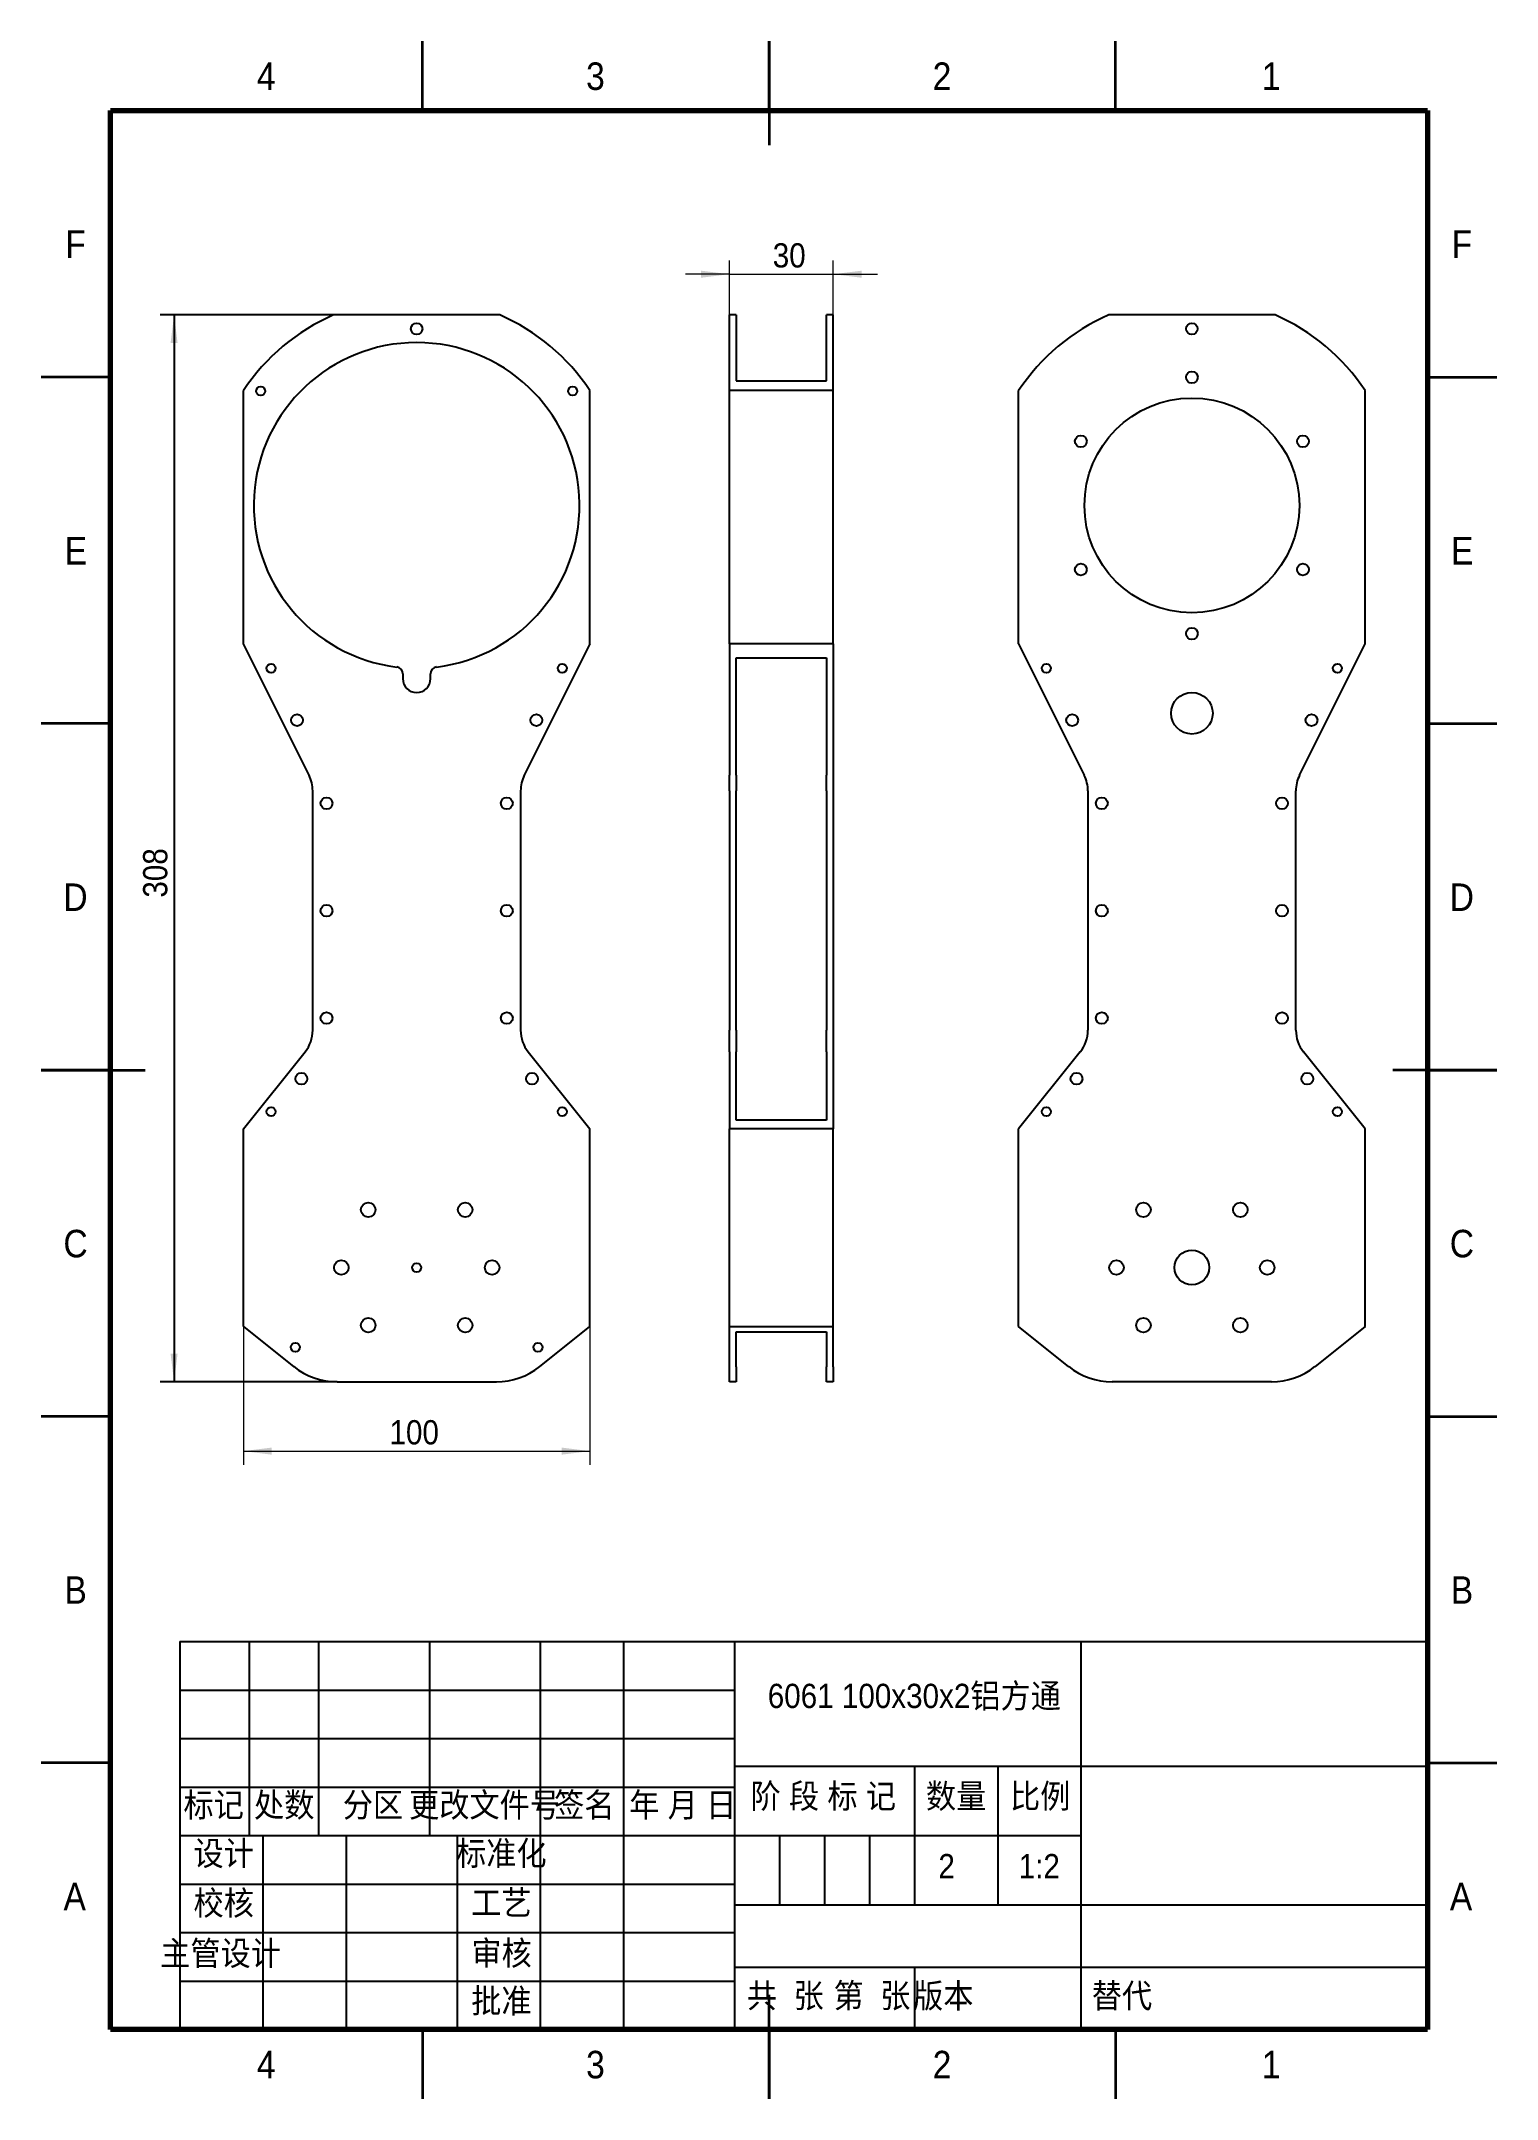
# Model space of a CAD drawing. Header units: millimetres. Extents: x 0 to 210, y 0 to 297.
import ezdxf

# ---------------------------------------------------------------- set-up
doc = ezdxf.new("R2010")
doc.units = ezdxf.units.MM
for name, color, linetype in [('10', 7, 'Continuous'), ('5', 7, 'Continuous'), ('SLD-0', 7, 'Continuous')]:
    doc.layers.add(name, color=color, linetype=linetype)
doc.styles.add('SLDTEXTSTYLE0', font='GOTHIC.TTF', dxfattribs={"width": 0.913})
doc.styles.add('SLDTEXTSTYLE1', font='GOTHIC.TTF', dxfattribs={"width": 0.913, "bigfont": 'bigfont'})
doc.dimstyles.new('SLDDIMSTYLE0', dxfattribs={"dimtxt": 3.5, "dimasz": 4.08, "dimexe": 0, "dimexo": 0.0625, "dimgap": 0.875, "dimtad": 1, "dimdec": 0, "dimlfac": 2, "dimrnd": 1e-09, "dimzin": 12, "dimdsep": 46, "dimtxsty": 'SLDTEXTSTYLE0', "dimsah": 1, "dimcen": 0.09, "dimadec": 0, "dimazin": 3, "dimtfac": 1, "dimtdec": 0, "dimtofl": 0, "dimtmove": 0, "dimatfit": 3, "dimfxl": 1, "dimfrac": 2, "dimtolj": 1, "dimtzin": 12, "dimarcsym": 0})
doc.dimstyles.new('SLDDIMSTYLE1', dxfattribs={"dimtxt": 3.5, "dimasz": 4.08, "dimexe": 0, "dimexo": 0.0625, "dimgap": 0.875, "dimtad": 1, "dimdec": 0, "dimlfac": 2, "dimrnd": 1e-09, "dimzin": 12, "dimdsep": 46, "dimtxsty": 'SLDTEXTSTYLE0', "dimsah": 1, "dimcen": 0.09, "dimadec": 0, "dimazin": 3, "dimtfac": 1, "dimtdec": 0, "dimtmove": 0, "dimatfit": 0, "dimfxl": 1, "dimfrac": 2, "dimtolj": 1, "dimtzin": 12, "dimarcsym": 0})

# ---------------------------------------------------------------- blocks, each defined once
blk = doc.blocks.new('_D')
at = {"layer": '10'}
for p, q in [((42.19, 257.49), (17.17, 257.49)), ((19.17, 257.49), (19.17, 103.49)), ((42.68, 103.49), (17.17, 103.49))]:
    blk.add_line(p, q, dxfattribs=at)
for points in [[(19.17, 257.49), (18.67, 253.41), (19.68, 253.41)], [(19.17, 103.49), (19.68, 107.57), (18.67, 107.57)]]:
    blk.add_solid(points, dxfattribs=at)
at = {"layer": '10', "insert": (14.7, 173.38), "char_height": 3.5, "attachment_point": 1, "rotation": 90, "style": 'SLDTEXTSTYLE0'}
blk.add_mtext('308', dxfattribs=at)
blk = doc.blocks.new('_D_1')
at = {"color": 7, "linetype": 'Continuous', "lineweight": 0}
for p, q in [((29.17, 111.49), (29.17, 91.49)), ((79.17, 111.49), (79.17, 91.49)), ((29.17, 93.49), (79.17, 93.49))]:
    blk.add_line(p, q, dxfattribs=at)
at = {"color": 7, "linetype": 'Continuous', "lineweight": 18}
for points in [[(29.17, 93.49), (33.25, 92.98), (33.25, 94)], [(79.17, 93.49), (75.09, 94), (75.09, 92.98)]]:
    blk.add_solid(points, dxfattribs=at)
at = {"color": 7, "linetype": 'Continuous', "lineweight": 18, "insert": (50.25, 97.96), "char_height": 3.5, "attachment_point": 1, "style": 'SLDTEXTSTYLE0'}
blk.add_mtext('100', dxfattribs=at)
blk = doc.blocks.new('_D_2')
at = {"color": 7, "linetype": 'Continuous', "lineweight": 0}
for p, q in [((99.28, 257.49), (99.28, 265.36)), ((114.28, 257.49), (114.28, 265.36)), ((99.28, 263.36), (92.93, 263.36)), ((99.28, 263.36), (114.28, 263.36)), ((114.28, 263.36), (120.63, 263.36))]:
    blk.add_line(p, q, dxfattribs=at)
at = {"color": 7, "linetype": 'Continuous', "lineweight": 18}
for points in [[(99.28, 263.36), (95.2, 263.87), (95.2, 262.85)], [(114.28, 263.36), (118.36, 262.85), (118.36, 263.87)]]:
    blk.add_solid(points, dxfattribs=at)
at = {"color": 7, "linetype": 'Continuous', "lineweight": 18, "insert": (105.54, 267.83), "char_height": 3.5, "attachment_point": 1, "style": 'SLDTEXTSTYLE0'}
blk.add_mtext('30', dxfattribs=at)

msp = doc.modelspace()

# ---------------------------------------------------------------- linework, layer by layer
at = {"color": 7, "linetype": 'Continuous', "lineweight": 35}
for p, q in [((55, 287), (55, 297)), ((105, 297), (105, 282)), ((105, 287), (105, 297)), ((155, 287), (155, 297)), ((10, 248.5), (0, 248.5)), ((200, 248.5), (210, 248.5)), ((10, 198.5), (0, 198.5)), ((200, 198.5), (210, 198.5)), ((0, 148.5), (15, 148.5)), ((10, 148.5), (0, 148.5)), ((210, 148.5), (195, 148.5)), ((200, 148.5), (210, 148.5)), ((10, 98.5), (0, 98.5)), ((200, 98.5), (210, 98.5)), ((10, 48.5), (0, 48.5)), ((200, 48.5), (210, 48.5)), ((105, 0), (105, 15)), ((55, 10), (55, 0)), ((105, 10), (105, 0)), ((155, 10), (155, 0))]:
    msp.add_line(p, q, dxfattribs=at)
at = {"color": 7, "linetype": 'Continuous', "lineweight": 70}
for p, q in [((10, 10), (10, 287)), ((10, 287), (200, 287)), ((200, 287), (200, 10)), ((200, 10), (10, 10))]:
    msp.add_line(p, q, dxfattribs=at)
at = {"color": 7, "linetype": 'Continuous', "lineweight": 25}
for p, q in [((66.16, 257.49), (42.19, 257.49)), ((99.28, 246.57), (99.28, 257.49)), ((100.28, 257.49), (99.28, 257.49)), ((100.28, 257.49), (100.28, 247.99)), ((113.28, 247.99), (113.28, 257.49)), ((114.28, 257.49), (113.28, 257.49)), ((114.28, 246.57), (114.28, 257.49)), ((178, 257.49), (154.02, 257.49)), ((29.17, 209.99), (29.17, 246.57)), ((79.17, 209.99), (79.17, 246.57)), ((99.28, 209.99), (99.28, 246.57)), ((114.28, 246.57), (99.28, 246.57)), ((100.28, 247.99), (113.28, 247.99)), ((114.28, 209.99), (114.28, 246.57)), ((141.01, 209.99), (141.01, 246.57)), ((191.01, 209.99), (191.01, 246.57)), ((38.65, 191.05), (29.17, 209.99)), ((79.17, 209.99), (69.7, 191.05)), ((114.28, 209.99), (99.28, 209.99)), ((99.28, 209.99), (99.28, 191.05)), ((100.28, 207.99), (113.28, 207.99)), ((100.28, 191.05), (100.28, 207.99)), ((113.28, 207.99), (113.28, 191.05)), ((114.28, 209.99), (114.28, 191.05)), ((141.01, 209.99), (150.48, 191.05)), ((181.53, 191.05), (191.01, 209.99)), ((52.17, 205.68), (52.17, 204.99)), ((56.17, 204.99), (56.17, 205.68)), ((99.28, 188.81), (99.28, 191.05)), ((100.28, 191.05), (100.28, 188.81)), ((113.28, 188.81), (113.28, 191.05)), ((114.28, 191.05), (114.28, 188.81)), ((39.17, 154.24), (39.17, 188.81)), ((69.17, 188.81), (69.17, 154.24)), ((99.28, 188.81), (99.28, 154.24)), ((100.28, 154.24), (100.28, 188.81)), ((113.28, 188.81), (113.28, 154.24)), ((114.28, 188.81), (114.28, 154.24)), ((151.01, 188.81), (151.01, 154.24)), ((181.01, 154.24), (181.01, 188.81)), ((99.28, 151.12), (99.28, 154.24)), ((100.28, 154.24), (100.28, 151.12)), ((113.28, 151.12), (113.28, 154.24)), ((114.28, 154.24), (114.28, 151.12)), ((29.17, 139.99), (38.08, 151.12)), ((70.27, 151.12), (79.17, 139.99)), ((99.28, 151.12), (99.28, 139.99)), ((100.28, 141.24), (100.28, 151.12)), ((113.28, 151.12), (113.28, 141.24)), ((114.28, 151.12), (114.28, 139.99)), ((149.91, 151.12), (141.01, 139.99)), ((191.01, 139.99), (182.1, 151.12)), ((29.17, 111.49), (29.17, 139.99)), ((79.17, 111.49), (79.17, 139.99)), ((114.28, 139.99), (99.28, 139.99)), ((99.28, 111.49), (99.28, 139.99)), ((113.28, 141.24), (100.28, 141.24)), ((114.28, 111.49), (114.28, 139.99)), ((141.01, 111.49), (141.01, 139.99)), ((191.01, 111.49), (191.01, 139.99)), ((29.17, 111.49), (36.44, 105.68)), ((71.91, 105.68), (79.17, 111.49)), ((99.28, 111.49), (114.28, 111.49)), ((99.28, 105.68), (99.28, 111.49)), ((100.28, 110.69), (113.28, 110.69)), ((100.28, 105.68), (100.28, 110.69)), ((113.28, 110.69), (113.28, 105.68)), ((114.28, 105.68), (114.28, 111.49)), ((148.27, 105.68), (141.01, 111.49)), ((191.01, 111.49), (183.75, 105.68)), ((99.28, 103.49), (99.28, 105.68)), ((100.28, 105.68), (100.28, 103.49)), ((113.28, 103.49), (113.28, 105.68)), ((114.28, 105.68), (114.28, 103.49)), ((42.68, 103.49), (65.67, 103.49)), ((100.28, 103.49), (99.28, 103.49)), ((114.28, 103.49), (113.28, 103.49)), ((177.5, 103.49), (154.51, 103.49))]:
    msp.add_line(p, q, dxfattribs=at)
for centre, radius in [((54.17, 255.49), 0.825), ((166.01, 255.49), 0.825), ((31.67, 246.49), 0.65), ((76.67, 246.49), 0.65), ((166.01, 248.49), 0.85), ((166.01, 229.99), 15.5), ((149.99, 239.24), 0.85), ((182.03, 239.24), 0.85), ((149.99, 220.74), 0.85), ((182.03, 220.74), 0.85), ((166.01, 211.49), 0.85), ((33.17, 206.49), 0.65), ((75.17, 206.49), 0.65), ((145.01, 206.49), 0.65), ((187.01, 206.49), 0.65), ((166.01, 199.99), 3), ((36.91, 198.99), 0.85), ((71.44, 198.99), 0.85), ((148.74, 198.99), 0.85), ((183.27, 198.99), 0.85), ((41.17, 186.99), 0.85), ((67.17, 186.99), 0.85), ((153.01, 186.99), 0.85), ((179.01, 186.99), 0.85), ((41.17, 171.49), 0.85), ((67.17, 171.49), 0.85), ((153.01, 171.49), 0.85), ((179.01, 171.49), 0.85), ((41.17, 155.99), 0.85), ((67.17, 155.99), 0.85), ((153.01, 155.99), 0.85), ((179.01, 155.99), 0.85), ((37.54, 147.24), 0.85), ((70.81, 147.24), 0.85), ((149.37, 147.24), 0.85), ((182.65, 147.24), 0.85), ((33.17, 142.49), 0.65), ((75.17, 142.49), 0.65), ((145.01, 142.49), 0.65), ((187.01, 142.49), 0.65), ((47.18, 128.32), 1.05), ((61.17, 128.32), 1.05), ((159.02, 128.32), 1.05), ((173, 128.32), 1.05), ((166.01, 119.99), 2.5), ((43.3, 119.99), 1.05), ((54.17, 119.99), 0.65), ((65.05, 119.99), 1.05), ((155.13, 119.99), 1.05), ((176.88, 119.99), 1.05), ((47.18, 111.66), 1.05), ((61.17, 111.66), 1.05), ((159.02, 111.66), 1.05), ((173, 111.66), 1.05), ((36.67, 108.49), 0.65), ((71.67, 108.49), 0.65)]:
    msp.add_circle(centre, radius, dxfattribs=at)
for centre, radius, start, end in [((54.17, 229.99), 30, 113.5565, 146.4427), ((54.17, 229.99), 30, 33.5573, 66.4435), ((166.01, 229.99), 30, 113.5565, 146.4427), ((166.01, 229.99), 30, 33.5573, 66.4435), ((54.17, 229.99), 23.5, 277.0335, 262.9665), ((51.17, 205.68), 1, 0, 82.9665), ((54.17, 204.99), 2, 180, 0), ((57.17, 205.68), 1, 97.0335, 180), ((34.17, 188.81), 5, 0, 26.5651), ((74.17, 188.81), 5, 153.4349, 180), ((146.01, 188.81), 5, 0, 26.5651), ((186.01, 188.81), 5, 153.4349, 180), ((34.17, 154.24), 5, 321.3402, 0), ((74.17, 154.24), 5, 180, 218.6598), ((146.01, 154.24), 5, 321.3402, 0), ((186.01, 154.24), 5, 180, 218.6598), ((42.68, 113.49), 10, 231.3402, 270), ((65.67, 113.49), 10, 270, 308.6598), ((154.51, 113.49), 10, 231.3402, 270), ((177.5, 113.49), 10, 270, 308.6598)]:
    msp.add_arc(centre, radius, start, end, dxfattribs=at)
at = {"layer": '10', "color": 7, "lineweight": 25}
for p, q in [((30, 66), (30, 38)), ((40, 66), (40, 38)), ((56, 66), (56, 38)), ((72, 66), (72, 10)), ((84, 66), (84, 10)), ((100, 66), (100, 10)), ((150, 66), (150, 38)), ((100, 48), (200, 48)), ((125.99, 48), (125.99, 28)), ((138, 48), (138, 28)), ((20, 45), (100, 45)), ((20, 38), (150, 38)), ((32, 38), (32, 10)), ((44, 38), (44, 10)), ((60, 38), (60, 10)), ((150, 38), (150, 10)), ((20, 31), (100, 31)), ((100, 28), (200, 28)), ((20, 24), (100, 24)), ((100, 19), (200, 19)), ((20, 17), (100, 17))]:
    msp.add_line(p, q, dxfattribs=at)
at = {"layer": '10', "color": 7}
for p, q in [((20, 59), (100, 59)), ((20, 52), (100, 52))]:
    msp.add_line(p, q, dxfattribs=at)
at = {"layer": '5', "color": 7, "lineweight": 25}
for q in [(200, 66), (20, 10)]:
    msp.add_line((20, 66), q, dxfattribs=at)
at = {"layer": 'SLD-0'}
for p, q in [((106.5, 38), (106.5, 28)), ((113, 38), (113, 28)), ((119.5, 38), (119.5, 28))]:
    msp.add_line(p, q, dxfattribs=at)
at = {"layer": 'SLD-0', "lineweight": 25}
msp.add_line((125.99, 19), (125.99, 10), dxfattribs=at)

# ---------------------------------------------------------------- texts
at = {"color": 7, "linetype": 'Continuous', "lineweight": 0, "char_height": 3.97, "attachment_point": 2, "style": 'SLDTEXTSTYLE0'}
for s, insert in [('4', (32.46, 293.93)), ('3', (79.96, 293.93)), ('2', (129.96, 293.93)), ('1', (177.46, 293.93)), ('F', (4.96, 269.68)), ('F', (204.96, 269.68)), ('E', (5.01, 225.43)), ('E', (205.01, 225.43)), ('D', (4.95, 175.43)), ('D', (204.95, 175.43)), ('C', (4.96, 125.43)), ('C', (204.96, 125.43)), ('B', (4.97, 75.43)), ('B', (204.97, 75.43)), ('A', (4.84, 31.18)), ('A', (204.84, 31.18)), ('4', (32.46, 6.93)), ('3', (79.96, 6.93)), ('2', (129.96, 6.93)), ('1', (177.46, 6.93))]:
    msp.add_mtext(s, dxfattribs=dict(at, insert=insert))
at = {"layer": '10', "char_height": 3.5}
for s, insert, attachment_point, style in [('6061 100x30x2铝方通', (125.97, 59.91), 2, 'SLDTEXTSTYLE1'), ('标记', (24.89, 44.18), 2, 'SLDTEXTSTYLE1'), ('处数', (35.06, 44.18), 2, 'SLDTEXTSTYLE1'), ('分区', (47.87, 44.18), 2, 'SLDTEXTSTYLE1'), ('更改文件号', (63.96, 44.18), 2, 'SLDTEXTSTYLE1'), ('签名', (78.36, 44.18), 2, 'SLDTEXTSTYLE1'), ('年 月 日', (92.56, 44.18), 2, 'SLDTEXTSTYLE1'), ('阶 段 标 记', (112.83, 45.45), 2, 'SLDTEXTSTYLE1'), ('数量', (132, 45.45), 2, 'SLDTEXTSTYLE1'), ('比例', (144.13, 45.45), 2, 'SLDTEXTSTYLE1'), ('设计', (26.33, 37.19), 2, 'SLDTEXTSTYLE1'), ('标准化', (66.38, 37.19), 2, 'SLDTEXTSTYLE1'), ('2', (129.44, 35.34), 1, 'SLDTEXTSTYLE0'), ('1:2', (143.99, 35.34), 2, 'SLDTEXTSTYLE0'), ('校核', (26.33, 30.02), 2, 'SLDTEXTSTYLE1'), ('工艺', (66.4, 30.06), 2, 'SLDTEXTSTYLE1'), ('主管设计', (25.88, 22.76), 2, 'SLDTEXTSTYLE1'), ('审核', (66.42, 22.79), 2, 'SLDTEXTSTYLE1'), ('批准', (66.39, 15.9), 2, 'SLDTEXTSTYLE1'), ('共  张 ', (107.35, 16.66), 2, 'SLDTEXTSTYLE1'), ('第  张', (119.85, 16.66), 2, 'SLDTEXTSTYLE1'), ('版本', (130.14, 16.63), 2, 'SLDTEXTSTYLE1')]:
    msp.add_mtext(s, dxfattribs=dict(at, insert=insert, attachment_point=attachment_point, style=style))
at = {"layer": 'SLD-0', "insert": (151.56, 16.63), "char_height": 3.5, "attachment_point": 1, "style": 'SLDTEXTSTYLE1'}
msp.add_mtext('替代', dxfattribs=at)

# ---------------------------------------------------------------- dimensions: what is measured, and where the dimension line sits
at = {"color": 7, "linetype": 'Continuous', "lineweight": 18}
for base, p1, p2, dimstyle, picture, middle in [((114.28, 263.36), (99.28, 257.49), (114.28, 257.49), 'SLDDIMSTYLE1', '_D_2', (108.13, 263.36)), ((79.17, 93.49), (29.17, 111.49), (79.17, 111.49), 'SLDDIMSTYLE0', '_D_1', (54.13, 93.49))]:
    dim = msp.add_linear_dim(base=base, p1=p1, p2=p2, dimstyle=dimstyle, dxfattribs=at)
    dim.commit()
    dim.dimension.update_dxf_attribs({"geometry": picture, "text_midpoint": middle, "dimtype": 160})
at = {"layer": '10'}
dim = msp.add_linear_dim(base=(19.17, 103.49), p1=(42.19, 257.49), p2=(42.68, 103.49), angle=90, dimstyle='SLDDIMSTYLE0', dxfattribs=at)
dim.commit()
dim.dimension.update_dxf_attribs({"geometry": '_D', "text_midpoint": (19.17, 177.26), "dimtype": 160})

doc.saveas('drawing.dxf')
